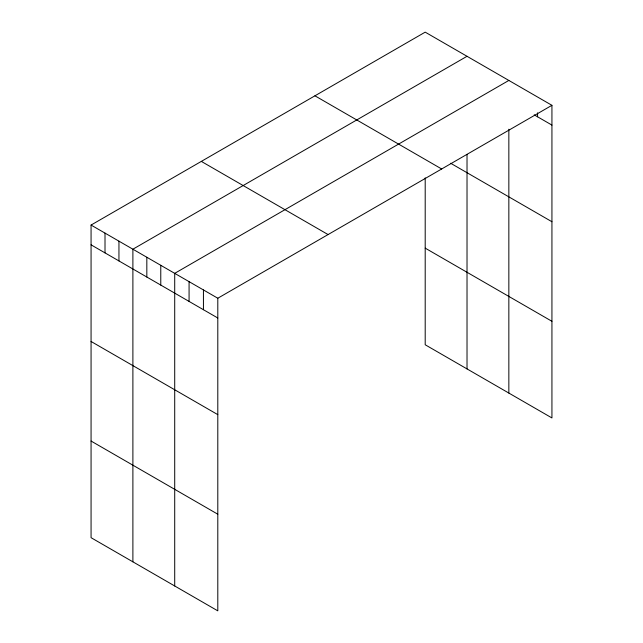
<?xml version="1.0" encoding="UTF-8"?>
<svg xmlns="http://www.w3.org/2000/svg" width="643" height="643" viewBox="0 0 643 643"><rect width="100%" height="100%" fill="white"/><g stroke="black" fill="none" stroke-linecap="round" stroke-linejoin="round"><path stroke-width="0.96" d="M91.065 225.058L217.8 298.231L217.8 610.85L91.065 537.685L91.065 225.058L425.2 32.15L551.935 105.315L551.935 417.942L425.2 344.769L425.2 177.854M467.019 56.295L132.892 249.203L132.892 561.829M508.846 80.439L174.711 273.347L174.711 585.974M217.8 298.231L551.935 105.315M534.188 114.848L551.935 125.096M450.622 163.242L551.935 221.731M314.933 95.807L441.669 168.98M425.2 248.134L551.935 321.299M201.331 161.401L328.067 234.566M91.065 244.838L217.8 318.004M91.065 341.473L217.8 414.647M91.065 441.042L217.8 514.207M537.572 112.847L537.572 116.801M508.846 129.211L508.846 393.066M467.019 154.352L467.019 368.921M203.437 289.937L203.437 309.709M189.074 281.642L189.074 301.422M160.774 265.302L160.774 285.082M146.829 257.256L146.829 277.029M118.947 241.157L118.947 260.929M105.01 233.112L105.01 252.884"/></g></svg>
